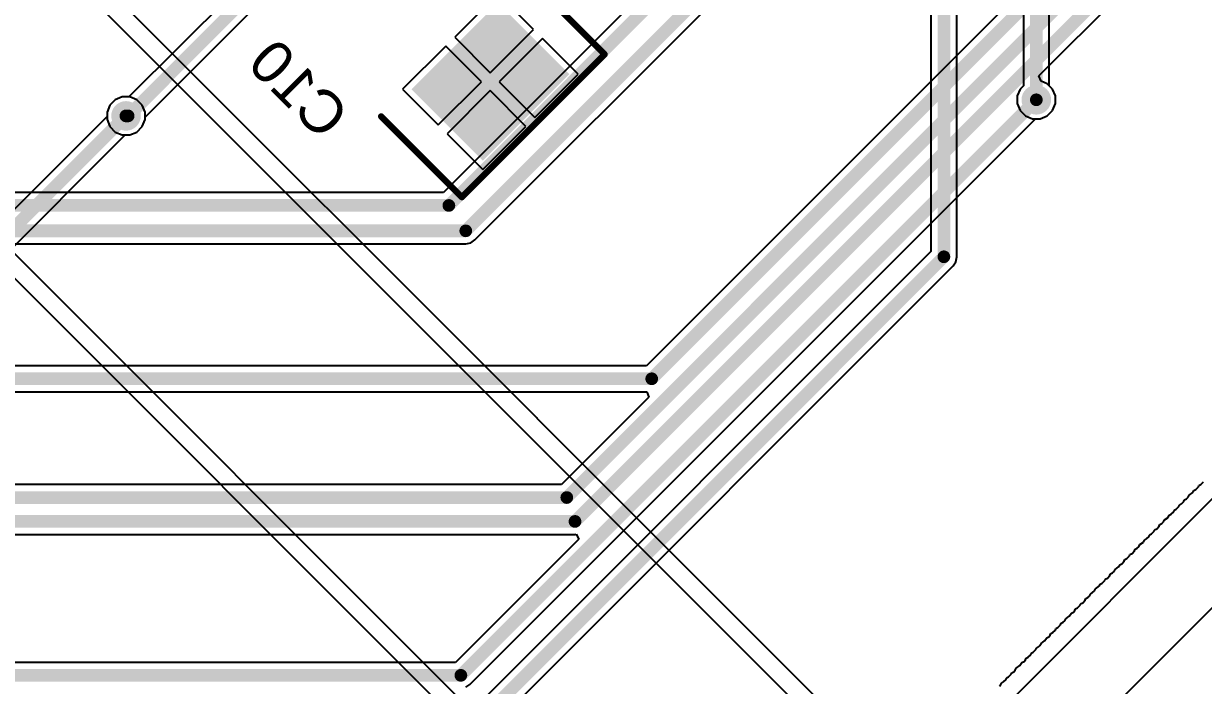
# Model space of a CAD drawing. Header units: millimetres. Extents: x 95 to 305, y 96 to 295.
# Drawn here: x 225.74 to 253.65, y 139.25 to 154.9 of the extents above; entities that cross this region are included whole.
import ezdxf

# ---------------------------------------------------------------- set-up
doc = ezdxf.new("R2010")
doc.units = ezdxf.units.MM
for name, color, linetype in [('BottomLayer', 5, 'Continuous'), ('BottomOverlay', 54, 'Continuous'), ('BottomPaste', 16, 'Continuous'), ('BottomSolder', 6, 'Continuous'), ('TopLayer', 1, 'Continuous'), ('TopSolder', 216, 'Continuous'), ('ViaHoleLayer', 16, 'Continuous')]:
    doc.layers.add(name, color=color, linetype=linetype)
doc.styles.add('Arial', font='arial.ttf', dxfattribs={"height": 0.2})

# ---------------------------------------------------------------- blocks, each defined once
blk = doc.blocks.new('CAP_TANT_D_B_188')
at = {"layer": 'BottomLayer'}
for points in [[(-4.323, 1.403), (-2.037, 1.403), (-2.037, -1.391), (-4.323, -1.391)], [(2.077, 1.403), (4.363, 1.403), (4.363, -1.391), (2.077, -1.391)]]:
    blk.add_hatch(color=5, dxfattribs=at).paths.add_polyline_path(points)
at = {"layer": 'BottomPaste'}
for points in [[(-4.323, 1.403), (-2.037, 1.403), (-2.037, -1.391), (-4.323, -1.391)], [(2.077, 1.403), (4.363, 1.403), (4.363, -1.391), (2.077, -1.391)]]:
    blk.add_hatch(color=16, dxfattribs=at).paths.add_polyline_path(points)
at = {"layer": 'BottomSolder'}
for points in [[(-4.373, 1.453), (-1.987, 1.453), (-1.987, -1.441), (-4.373, -1.441)], [(2.027, 1.453), (4.413, 1.453), (4.413, -1.441), (2.027, -1.441)]]:
    blk.add_hatch(color=6, dxfattribs=at).paths.add_polyline_path(points)
at = {"layer": 'BottomOverlay', "const_width": 0.15}
for points in [[(-4.625, 2.375), (-1.95, 2.375)], [(-4.625, -2.4), (-4.625, 2.375)], [(1.975, 2.375), (4.675, 2.375)], [(4.675, -2.4), (4.675, 2.375)], [(-5.05, -3.175), (-5.05, -2.575)], [(-4.625, -2.4), (-1.95, -2.4)], [(1.975, -2.4), (4.675, -2.4)], [(-5.35, -2.875), (-4.75, -2.875)]]:
    blk.add_lwpolyline(points, dxfattribs=at)
at = {"layer": 'BottomOverlay', "const_width": 0.075}
for points in [[(-4.663, 2.375, 1), (-4.588, 2.375, 1)], [(-4.663, 2.375, 1), (-4.588, 2.375, 1)], [(-1.987, 2.375, 1), (-1.912, 2.375, 1)], [(1.937, 2.375, 1), (2.013, 2.375, 1)], [(4.638, 2.375, 1), (4.713, 2.375, 1)], [(4.638, 2.375, 1), (4.713, 2.375, 1)], [(-5.088, -2.575, 1), (-5.012, -2.575, 1)], [(-4.663, -2.4, 1), (-4.588, -2.4, 1)], [(-4.663, -2.4, 1), (-4.588, -2.4, 1)], [(-1.987, -2.4, 1), (-1.912, -2.4, 1)], [(1.937, -2.4, 1), (2.013, -2.4, 1)], [(4.638, -2.4, 1), (4.713, -2.4, 1)], [(4.638, -2.4, 1), (4.713, -2.4, 1)], [(-5.388, -2.875, 1), (-5.313, -2.875, 1)], [(-4.788, -2.875, 1), (-4.713, -2.875, 1)], [(-5.088, -3.175, 1), (-5.012, -3.175, 1)]]:
    blk.add_lwpolyline(points, format="xyb", close=True, dxfattribs=at)

msp = doc.modelspace()

# ---------------------------------------------------------------- hatches: boundary and pattern name
at = {"layer": 'BottomLayer'}
h = msp.add_hatch(color=5, dxfattribs=at)
edge = h.paths.add_edge_path()
edge.add_arc((249.7, 153.1), 0.3, 0, 360)
h = msp.add_hatch(color=5, dxfattribs=at)
edge = h.paths.add_edge_path()
edge.add_arc((228.162, 152.719), 0.3, 0, 360)
at = {"layer": 'BottomSolder'}
h = msp.add_hatch(color=6, dxfattribs=at)
edge = h.paths.add_edge_path()
edge.add_arc((249.7, 153.1), 0.35, 0, 360)
h = msp.add_hatch(color=6, dxfattribs=at)
edge = h.paths.add_edge_path()
edge.add_arc((228.162, 152.719), 0.35, 0, 360)
at = {"layer": 'TopLayer'}
h = msp.add_hatch(color=1, dxfattribs=at)
edge = h.paths.add_edge_path()
edge.add_arc((249.7, 153.1), 0.3, 0, 360)
h = msp.add_hatch(color=1, dxfattribs=at)
edge = h.paths.add_edge_path()
edge.add_arc((228.162, 152.719), 0.3, 0, 360)
at = {"layer": 'TopSolder'}
h = msp.add_hatch(color=216, dxfattribs=at)
edge = h.paths.add_edge_path()
edge.add_arc((249.7, 153.1), 0.35, 0, 360)
h = msp.add_hatch(color=216, dxfattribs=at)
edge = h.paths.add_edge_path()
edge.add_arc((228.162, 152.719), 0.35, 0, 360)
at = {"layer": 'ViaHoleLayer'}
h = msp.add_hatch(color=16, dxfattribs=at)
edge = h.paths.add_edge_path()
edge.add_arc((249.7, 153.1), 0.15, 0, 360)
h = msp.add_hatch(color=16, dxfattribs=at)
edge = h.paths.add_edge_path()
edge.add_arc((228.162, 152.719), 0.15, 0, 360)

# ---------------------------------------------------------------- linework, layer by layer
at = {"layer": 'BottomLayer'}
for p, q in [((247.207, 159.576), (247.207, 149.512)), ((247.819, 149.386), (247.819, 159.439)), ((249.394, 157.269), (249.394, 153.431)), ((250.006, 153.431), (250.006, 157.269)), ((236.961, 155.607), (235.938, 154.583)), ((237.804, 154.763), (236.961, 155.607)), ((268.409, 155.632), (244.367, 131.591)), ((236.781, 153.74), (237.804, 154.763)), ((235.725, 154.371), (234.702, 153.348)), ((236.569, 153.528), (235.725, 154.371)), ((235.938, 154.583), (236.781, 153.74)), ((238.016, 154.551), (236.993, 153.528)), ((238.86, 153.707), (238.016, 154.551)), ((237.837, 152.684), (238.86, 153.707)), ((234.702, 153.348), (235.546, 152.504)), ((235.546, 152.504), (236.569, 153.528)), ((236.781, 153.316), (235.758, 152.292)), ((237.625, 152.472), (236.781, 153.316)), ((236.993, 153.528), (237.837, 152.684)), ((249.319, 153.355), (249.25, 153.19)), ((249.394, 153.431), (249.319, 153.355)), ((250.081, 153.355), (250.006, 153.431)), ((250.15, 153.19), (250.081, 153.355)), ((227.907, 153.101), (227.781, 152.974)), ((228.073, 153.169), (227.907, 153.101)), ((228.252, 153.169), (228.073, 153.169)), ((228.417, 153.101), (228.252, 153.169)), ((228.544, 152.974), (228.417, 153.101)), ((249.25, 153.19), (249.25, 153.01)), ((249.25, 153.01), (249.319, 152.845)), ((250.081, 152.845), (250.15, 153.01)), ((250.15, 153.01), (250.15, 153.19)), ((227.712, 152.705), (223.034, 148.027)), ((227.781, 152.974), (227.712, 152.809)), ((227.712, 152.809), (227.712, 152.705)), ((228.612, 152.809), (228.544, 152.974)), ((228.612, 152.63), (228.612, 152.809)), ((249.319, 152.845), (249.445, 152.719)), ((249.445, 152.719), (249.61, 152.65)), ((249.79, 152.65), (249.955, 152.719)), ((249.955, 152.719), (250.081, 152.845)), ((228.417, 152.338), (228.544, 152.465)), ((228.544, 152.465), (228.612, 152.63)), ((236.602, 151.449), (237.625, 152.472)), ((249.61, 152.65), (249.79, 152.65)), ((223.377, 147.505), (228.142, 152.269)), ((228.142, 152.269), (228.252, 152.269)), ((228.252, 152.269), (228.417, 152.338)), ((235.758, 152.292), (236.602, 151.449)), ((247.207, 149.512), (224.653, 126.958)), ((247.796, 149.269), (247.819, 149.386)), ((247.819, 149.386), (247.819, 149.386)), ((225.141, 126.581), (247.729, 149.169)), ((247.729, 149.169), (247.796, 149.269)), ((247.729, 149.169), (247.729, 149.169))]:
    msp.add_line(p, q, dxfattribs=at)
at = {"layer": 'BottomLayer', "const_width": 0.3}
for points in [[(247.513, 149.386), (247.513, 159.847)], [(249.7, 153.1), (249.7, 157.6)], [(223.161, 147.721), (228.159, 152.719)], [(228.159, 152.719), (228.162, 152.719)], [(224.314, 126.186), (247.513, 149.386)]]:
    msp.add_lwpolyline(points, dxfattribs=at)
at = {"layer": 'BottomLayer', "const_width": 0.15}
for points in [[(249.625, 153.1, 1), (249.775, 153.1, 1)], [(228.084, 152.719, 1), (228.234, 152.719, 1)], [(228.084, 152.719, 1), (228.234, 152.719, 1)], [(228.087, 152.719, 1), (228.237, 152.719, 1)], [(247.438, 149.386, 1), (247.588, 149.386, 1)], [(247.438, 149.386, 1), (247.588, 149.386, 1)]]:
    msp.add_lwpolyline(points, format="xyb", close=True, dxfattribs=at)
at = {"layer": 'BottomOverlay'}
for p, q in [((226.932, 156.523), (237.872, 145.583)), ((246.318, 136.528), (226.567, 156.28)), ((221.784, 153.201), (242.412, 132.573)), ((241.925, 132.476), (221.54, 152.86)), ((237.872, 145.583), (237.884, 145.57)), ((237.884, 145.57), (246.464, 136.991)), ((253.596, 144), (253.656, 144.061)), ((254.107, 143.903), (246.708, 136.504)), ((253.316, 143.745), (253.401, 143.806)), ((253.401, 143.806), (253.425, 143.854)), ((253.425, 143.854), (253.474, 143.879)), ((253.474, 143.879), (253.535, 143.94)), ((253.535, 143.94), (253.547, 143.976)), ((253.547, 143.976), (253.596, 144)), ((253.072, 143.477), (253.084, 143.514)), ((253.084, 143.514), (253.133, 143.538)), ((253.133, 143.538), (253.194, 143.599)), ((253.194, 143.599), (253.206, 143.635)), ((253.206, 143.635), (253.255, 143.66)), ((253.255, 143.66), (253.291, 143.696)), ((253.291, 143.696), (253.316, 143.745)), ((252.732, 143.161), (252.817, 143.222)), ((252.817, 143.222), (252.841, 143.27)), ((252.841, 143.27), (252.89, 143.295)), ((252.89, 143.295), (252.951, 143.355)), ((252.951, 143.355), (252.963, 143.392)), ((252.963, 143.392), (253.011, 143.416)), ((253.011, 143.416), (253.072, 143.477)), ((252.488, 142.893), (252.5, 142.93)), ((252.5, 142.93), (252.549, 142.954)), ((252.549, 142.954), (252.61, 143.015)), ((252.61, 143.015), (252.622, 143.051)), ((252.622, 143.051), (252.671, 143.076)), ((252.671, 143.076), (252.707, 143.112)), ((252.707, 143.112), (252.732, 143.161)), ((252.233, 142.637), (252.257, 142.686)), ((252.257, 142.686), (252.306, 142.71)), ((252.306, 142.71), (252.366, 142.771)), ((252.366, 142.771), (252.379, 142.808)), ((252.379, 142.808), (252.427, 142.832)), ((252.427, 142.832), (252.488, 142.893)), ((251.916, 142.345), (251.965, 142.37)), ((251.965, 142.37), (252.026, 142.431)), ((252.026, 142.431), (252.038, 142.467)), ((252.038, 142.467), (252.087, 142.491)), ((252.087, 142.491), (252.123, 142.528)), ((252.123, 142.528), (252.147, 142.577)), ((252.147, 142.577), (252.233, 142.637)), ((251.648, 142.053), (251.673, 142.102)), ((251.673, 142.102), (251.721, 142.126)), ((251.721, 142.126), (251.782, 142.187)), ((251.782, 142.187), (251.794, 142.224)), ((251.794, 142.224), (251.843, 142.248)), ((251.843, 142.248), (251.904, 142.309)), ((251.904, 142.309), (251.916, 142.345)), ((251.381, 141.786), (251.442, 141.846)), ((251.442, 141.846), (251.454, 141.883)), ((251.454, 141.883), (251.502, 141.907)), ((251.502, 141.907), (251.539, 141.944)), ((251.539, 141.944), (251.563, 141.992)), ((251.563, 141.992), (251.648, 142.053)), ((251.076, 141.481), (251.101, 141.53)), ((251.101, 141.53), (251.198, 141.603)), ((251.198, 141.603), (251.21, 141.64)), ((251.21, 141.64), (251.259, 141.664)), ((251.259, 141.664), (251.32, 141.725)), ((251.32, 141.725), (251.332, 141.761)), ((251.332, 141.761), (251.381, 141.786)), ((250.797, 141.201), (250.857, 141.262)), ((250.857, 141.262), (250.87, 141.299)), ((250.87, 141.299), (250.918, 141.323)), ((250.918, 141.323), (250.955, 141.36)), ((250.955, 141.36), (250.979, 141.408)), ((250.979, 141.408), (251.076, 141.481)), ((250.529, 140.958), (250.578, 140.982)), ((250.578, 140.982), (250.614, 141.019)), ((250.614, 141.019), (250.626, 141.055)), ((250.626, 141.055), (250.675, 141.08)), ((250.675, 141.08), (250.736, 141.141)), ((250.736, 141.141), (250.748, 141.177)), ((250.748, 141.177), (250.797, 141.201)), ((250.273, 140.678), (250.285, 140.715)), ((250.285, 140.715), (250.334, 140.739)), ((250.334, 140.739), (250.371, 140.775)), ((250.371, 140.775), (250.395, 140.824)), ((250.395, 140.824), (250.48, 140.885)), ((250.48, 140.885), (250.529, 140.958)), ((249.993, 140.398), (250.03, 140.435)), ((250.03, 140.435), (250.042, 140.471)), ((250.042, 140.471), (250.091, 140.496)), ((250.091, 140.496), (250.152, 140.556)), ((250.152, 140.556), (250.164, 140.593)), ((250.164, 140.593), (250.212, 140.617)), ((250.212, 140.617), (250.273, 140.678)), ((249.701, 140.13), (249.75, 140.155)), ((249.75, 140.155), (249.786, 140.191)), ((249.786, 140.191), (249.811, 140.24)), ((249.811, 140.24), (249.896, 140.301)), ((249.896, 140.301), (249.945, 140.374)), ((249.945, 140.374), (249.993, 140.398)), ((249.446, 139.851), (249.458, 139.887)), ((249.458, 139.887), (249.507, 139.911)), ((249.507, 139.911), (249.567, 139.972)), ((249.567, 139.972), (249.58, 140.009)), ((249.58, 140.009), (249.628, 140.033)), ((249.628, 140.033), (249.689, 140.094)), ((249.689, 140.094), (249.701, 140.13)), ((249.166, 139.571), (249.202, 139.607)), ((249.202, 139.607), (249.227, 139.656)), ((249.227, 139.656), (249.312, 139.717)), ((249.312, 139.717), (249.361, 139.79)), ((249.361, 139.79), (249.409, 139.814)), ((249.409, 139.814), (249.446, 139.851)), ((248.862, 139.266), (248.874, 139.303)), ((248.874, 139.303), (248.922, 139.327)), ((248.922, 139.327), (248.983, 139.388)), ((248.983, 139.388), (248.995, 139.425)), ((248.995, 139.425), (249.044, 139.449)), ((249.044, 139.449), (249.105, 139.51)), ((249.105, 139.51), (249.117, 139.546)), ((249.117, 139.546), (249.166, 139.571)), ((248.825, 139.23), (248.862, 139.266))]:
    msp.add_line(p, q, dxfattribs=at)
at = {"layer": 'TopLayer'}
for p, q in [((249.76, 153.667), (288.966, 192.874)), ((284.294, 190.627), (240.473, 146.806)), ((233.659, 158.599), (228.229, 153.169)), ((228.612, 152.688), (234.002, 158.077)), ((241.394, 156.627), (235.673, 150.906)), ((236.416, 149.784), (242.916, 156.284)), ((268.409, 155.632), (244.367, 131.591)), ((249.813, 153.54), (249.76, 153.667)), ((249.955, 153.481), (249.813, 153.54)), ((250.081, 153.355), (249.955, 153.481)), ((250.15, 153.19), (250.081, 153.355)), ((227.907, 153.101), (227.781, 152.974)), ((228.073, 153.169), (227.907, 153.101)), ((228.229, 153.169), (228.073, 153.169)), ((250.081, 152.845), (250.15, 153.01)), ((250.15, 153.01), (250.15, 153.19)), ((227.781, 152.974), (227.712, 152.809)), ((227.712, 152.809), (227.712, 152.63)), ((249.79, 152.65), (249.955, 152.719)), ((249.955, 152.719), (250.081, 152.845)), ((227.712, 152.63), (227.781, 152.465)), ((227.781, 152.465), (227.907, 152.338)), ((228.417, 152.338), (228.544, 152.465)), ((228.544, 152.465), (228.612, 152.63)), ((228.612, 152.63), (228.612, 152.688)), ((236.3, 139.268), (249.683, 152.65)), ((249.683, 152.65), (249.79, 152.65)), ((227.907, 152.338), (228.073, 152.269)), ((228.073, 152.269), (228.252, 152.269)), ((228.252, 152.269), (228.417, 152.338)), ((235.673, 150.906), (211.322, 150.906)), ((209.476, 149.694), (236.2, 149.694)), ((236.2, 149.694), (236.317, 149.717)), ((236.2, 149.694), (236.2, 149.694)), ((236.317, 149.717), (236.416, 149.784)), ((240.473, 146.806), (210.295, 146.806)), ((210.06, 146.194), (240.482, 146.194)), ((240.535, 146.067), (238.464, 143.997)), ((240.482, 146.194), (240.535, 146.067)), ((238.464, 143.997), (210.521, 143.997)), ((210.554, 142.819), (238.785, 142.819)), ((238.875, 142.708), (235.957, 139.79)), ((238.785, 142.819), (238.813, 142.825)), ((238.785, 142.819), (238.785, 142.819)), ((238.813, 142.825), (238.875, 142.708)), ((235.957, 139.79), (212.094, 139.79)), ((236.201, 139.201), (236.3, 139.268))]:
    msp.add_line(p, q, dxfattribs=at)
at = {"layer": 'TopLayer', "const_width": 0.3}
for points in [[(238.785, 143.125), (288.75, 193.09)], [(238.591, 143.691), (285.2, 190.3)], [(240.6, 146.5), (284.6, 190.5)], [(228.212, 152.719), (233.875, 158.383)], [(235.8, 150.6), (241.7, 156.5)], [(236.2, 150), (242.7, 156.5)], [(236.084, 139.484), (249.7, 153.1)], [(228.162, 152.719), (228.212, 152.719)], [(209.243, 150.6), (235.8, 150.6)], [(209.35, 150), (236.2, 150)], [(210.06, 146.5), (240.6, 146.5)], [(210.394, 143.691), (238.591, 143.691)], [(210.253, 143.125), (238.785, 143.125)], [(211.551, 139.484), (236.084, 139.484)]]:
    msp.add_lwpolyline(points, dxfattribs=at)
at = {"layer": 'TopLayer', "const_width": 0.15}
for points in [[(249.625, 153.1, 1), (249.775, 153.1, 1)], [(228.087, 152.719, 1), (228.237, 152.719, 1)], [(228.137, 152.719, 1), (228.287, 152.719, 1)], [(228.137, 152.719, 1), (228.287, 152.719, 1)], [(235.725, 150.6, 1), (235.875, 150.6, 1)], [(235.725, 150.6, 1), (235.875, 150.6, 1)], [(236.125, 150, 1), (236.275, 150, 1)], [(236.125, 150, 1), (236.275, 150, 1)], [(240.525, 146.5, 1), (240.675, 146.5, 1)], [(240.525, 146.5, 1), (240.675, 146.5, 1)], [(238.516, 143.691, 1), (238.666, 143.691, 1)], [(238.516, 143.691, 1), (238.666, 143.691, 1)], [(238.71, 143.125, 1), (238.86, 143.125, 1)], [(238.71, 143.125, 1), (238.86, 143.125, 1)], [(236.009, 139.484, 1), (236.159, 139.484, 1)], [(236.009, 139.484, 1), (236.159, 139.484, 1)]]:
    msp.add_lwpolyline(points, format="xyb", close=True, dxfattribs=at)

# ---------------------------------------------------------------- block references
at = {"rotation": 315}
msp.add_blockref('CAP_TANT_D_B_188', (234.5, 155.8), dxfattribs=at)

# ---------------------------------------------------------------- texts
at = {"layer": 'BottomOverlay', "style": 'Arial', "text_generation_flag": 2}
msp.add_text('C10', height=1, rotation=315, dxfattribs=at).set_placement((232.8, 152.1))

doc.saveas('drawing.dxf')
